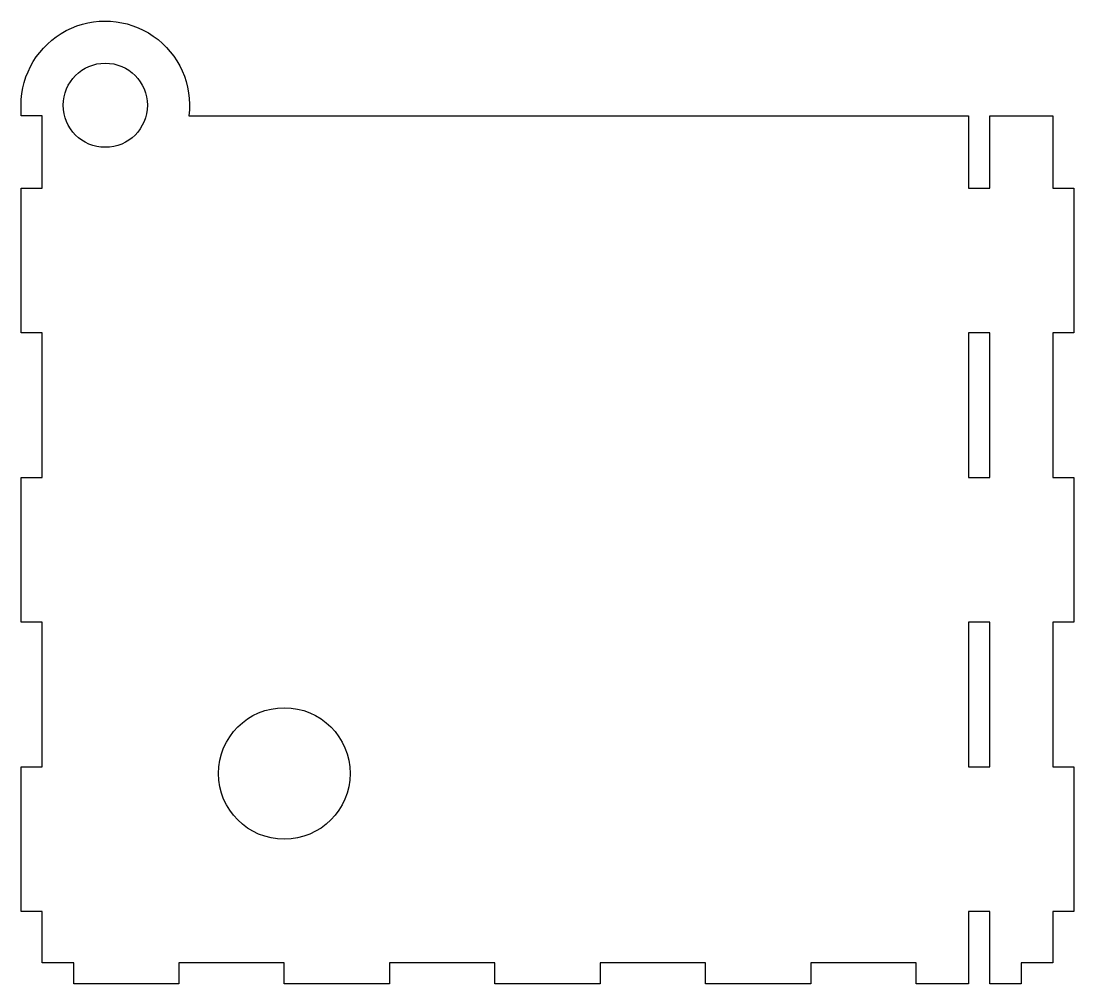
# Model space of a CAD drawing. Header units: millimetres. Extents: x -100 to 100, y 0 to 183.
import ezdxf

# ---------------------------------------------------------------- set-up
doc = ezdxf.new("R2010")
doc.units = ezdxf.units.MM
doc.layers.get('0').update_dxf_attribs({"linetype": 'CONTINUOUS'})

msp = doc.modelspace()

# ---------------------------------------------------------------- linework, layer by layer
msp.add_lwpolyline([(96, 13.75), (96, 4), (90, 4), (90, 0), (84, 0), (84, 13.75), (80, 13.75), (80, 0), (70, 0), (70, 4), (50, 4), (50, 0), (30, 0), (30, 4), (10, 4), (10, 0), (-10, 0), (-10, 4), (-30, 4), (-30, 0), (-50, 0), (-50, 4), (-70, 4), (-70, 0), (-90, 0), (-90, 4), (-96, 4), (-96, 13.75), (-100, 13.75), (-100, 41.25), (-96, 41.25), (-96, 68.75), (-100, 68.75), (-100, 96.25), (-96, 96.25), (-96, 123.75), (-100, 123.75), (-100, 151.25), (-96, 151.25), (-96, 165), (-100, 165), (-100, 167, -1.064713), (-68.13, 165), (80, 165), (80, 151.25), (84, 151.25), (84, 165), (96, 165), (96, 151.25), (100, 151.25), (100, 123.75), (96, 123.75), (96, 96.25), (100, 96.25), (100, 68.75), (96, 68.75), (96, 41.25), (100, 41.25), (100, 13.75)], format="xyb", close=True)
for points in [[(84, 96.25), (84, 123.75), (80, 123.75), (80, 96.25)], [(84, 41.25), (84, 68.75), (80, 68.75), (80, 41.25)]]:
    msp.add_lwpolyline(points, close=True)
for centre, radius in [((-84, 167), 8), ((-50, 40), 12.5)]:
    msp.add_circle(centre, radius)

doc.saveas('drawing.dxf')
